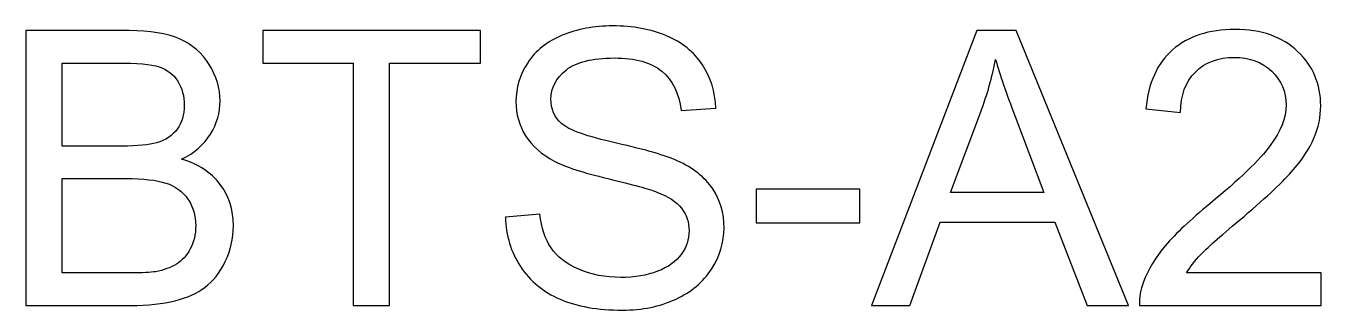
# Model space of a CAD drawing. Header units: centimetres. Extents: x -10.6 to 11.8, y -10.5 to 10.6.
# Drawn here: x -8.69 to -7.38, y -3.681 to -3.394 of the extents above; entities that cross this region are included whole.
import ezdxf

# ---------------------------------------------------------------- set-up
doc = ezdxf.new("R2010")
doc.units = ezdxf.units.CM
doc.header["$MEASUREMENT"] = 0
doc.layers.add('Livello 1', color=7, linetype='Continuous')

msp = doc.modelspace()

# ---------------------------------------------------------------- linework, layer by layer
at = {"layer": 'Livello 1', "color": 7}
for points, knots in [([(-8.68984, -3.67614), (-8.68984, -3.67614), (-8.68984, -3.39835), (-8.68984, -3.39835), (-8.68984, -3.39835), (-8.68984, -3.39835), (-8.58558, -3.39835), (-8.58558, -3.39835), (-8.58558, -3.39835), (-8.56436, -3.39835), (-8.54735, -3.4012), (-8.53455, -3.40676), (-8.53455, -3.40676), (-8.52168, -3.41239), (-8.51165, -3.42106), (-8.50441, -3.43276), (-8.50441, -3.43276), (-8.49717, -3.4444), (-8.49348, -3.45663), (-8.49348, -3.46943), (-8.49348, -3.46943), (-8.49348, -3.48127), (-8.49671, -3.49246), (-8.50318, -3.50294), (-8.50318, -3.50294), (-8.50958, -3.51341), (-8.51935, -3.52189), (-8.53235, -3.52835), (-8.53235, -3.52835), (-8.51553, -3.53327), (-8.50266, -3.54168), (-8.49361, -3.55351), (-8.49361, -3.55351), (-8.48455, -3.56541), (-8.48003, -3.57945), (-8.48003, -3.59562), (-8.48003, -3.59562), (-8.48003, -3.60862), (-8.48281, -3.62071), (-8.4883, -3.6319), (-8.4883, -3.6319), (-8.4938, -3.64309), (-8.50059, -3.65169), (-8.50868, -3.65777), (-8.50868, -3.65777), (-8.51676, -3.66385), (-8.52692, -3.66838), (-8.53908, -3.67148), (-8.53908, -3.67148), (-8.55123, -3.67459), (-8.56618, -3.67614), (-8.5839, -3.67614), (-8.5839, -3.67614), (-8.5839, -3.67614), (-8.68984, -3.67614), (-8.68984, -3.67614)], [0, 0, 0, 0, 0.0714286, 0.0714286, 0.0714286, 0.0714286, 0.1428571, 0.1428571, 0.1428571, 0.1428571, 0.2142857, 0.2142857, 0.2142857, 0.2142857, 0.2857143, 0.2857143, 0.2857143, 0.2857143, 0.3571429, 0.3571429, 0.3571429, 0.3571429, 0.4285714, 0.4285714, 0.4285714, 0.4285714, 0.5, 0.5, 0.5, 0.5, 0.5714286, 0.5714286, 0.5714286, 0.5714286, 0.6428571, 0.6428571, 0.6428571, 0.6428571, 0.7142857, 0.7142857, 0.7142857, 0.7142857, 0.7857143, 0.7857143, 0.7857143, 0.7857143, 0.8571429, 0.8571429, 0.8571429, 0.8571429, 0.9285714, 0.9285714, 0.9285714, 0.9285714, 1, 1, 1, 1]), ([(-8.35875, -3.67614), (-8.35875, -3.67614), (-8.35875, -3.43114), (-8.35875, -3.43114), (-8.35875, -3.43114), (-8.35875, -3.43114), (-8.45027, -3.43114), (-8.45027, -3.43114), (-8.45027, -3.43114), (-8.45027, -3.43114), (-8.45027, -3.39835), (-8.45027, -3.39835), (-8.45027, -3.39835), (-8.45027, -3.39835), (-8.23011, -3.39835), (-8.23011, -3.39835), (-8.23011, -3.39835), (-8.23011, -3.39835), (-8.23011, -3.43114), (-8.23011, -3.43114), (-8.23011, -3.43114), (-8.23011, -3.43114), (-8.32202, -3.43114), (-8.32202, -3.43114), (-8.32202, -3.43114), (-8.32202, -3.43114), (-8.32202, -3.67614), (-8.32202, -3.67614), (-8.32202, -3.67614), (-8.32202, -3.67614), (-8.35875, -3.67614), (-8.35875, -3.67614)], [0, 0, 0, 0, 0.125, 0.125, 0.125, 0.125, 0.25, 0.25, 0.25, 0.25, 0.375, 0.375, 0.375, 0.375, 0.5, 0.5, 0.5, 0.5, 0.625, 0.625, 0.625, 0.625, 0.75, 0.75, 0.75, 0.75, 0.875, 0.875, 0.875, 0.875, 1, 1, 1, 1]), ([(-8.20489, -3.58689), (-8.20489, -3.58689), (-8.17022, -3.58385), (-8.17022, -3.58385), (-8.17022, -3.58385), (-8.1686, -3.59775), (-8.16479, -3.60913), (-8.15877, -3.61806), (-8.15877, -3.61806), (-8.15276, -3.62699), (-8.14344, -3.63416), (-8.13083, -3.63966), (-8.13083, -3.63966), (-8.11822, -3.64516), (-8.10399, -3.64788), (-8.08821, -3.64788), (-8.08821, -3.64788), (-8.07418, -3.64788), (-8.06182, -3.64581), (-8.05109, -3.64167), (-8.05109, -3.64167), (-8.04035, -3.63746), (-8.03233, -3.63177), (-8.02709, -3.62453), (-8.02709, -3.62453), (-8.02185, -3.61722), (-8.0192, -3.60933), (-8.0192, -3.60073), (-8.0192, -3.60073), (-8.0192, -3.592), (-8.02172, -3.58443), (-8.02683, -3.5779), (-8.02683, -3.5779), (-8.03188, -3.57136), (-8.04022, -3.56593), (-8.0518, -3.56153), (-8.0518, -3.56153), (-8.0593, -3.55862), (-8.07573, -3.5541), (-8.10128, -3.54795), (-8.10128, -3.54795), (-8.12676, -3.54181), (-8.14467, -3.53605), (-8.15489, -3.53062), (-8.15489, -3.53062), (-8.16815, -3.5237), (-8.17805, -3.51503), (-8.18458, -3.50475), (-8.18458, -3.50475), (-8.19105, -3.49446), (-8.19428, -3.48295), (-8.19428, -3.47014), (-8.19428, -3.47014), (-8.19428, -3.45617), (-8.19034, -3.44305), (-8.18238, -3.43089), (-8.18238, -3.43089), (-8.17442, -3.41866), (-8.16278, -3.40941), (-8.14752, -3.40308), (-8.14752, -3.40308), (-8.13219, -3.3968), (-8.11525, -3.39363), (-8.09655, -3.39363), (-8.09655, -3.39363), (-8.07592, -3.39363), (-8.05781, -3.39693), (-8.04203, -3.40359), (-8.04203, -3.40359), (-8.02632, -3.41019), (-8.01422, -3.41996), (-8.00575, -3.43283), (-8.00575, -3.43283), (-7.99734, -3.4457), (-7.99275, -3.46031), (-7.9921, -3.47661), (-7.9921, -3.47661), (-7.9921, -3.47661), (-8.02735, -3.47926), (-8.02735, -3.47926), (-8.02735, -3.47926), (-8.02929, -3.46174), (-8.03569, -3.44841), (-8.04662, -3.43949), (-8.04662, -3.43949), (-8.05755, -3.4305), (-8.07366, -3.42604), (-8.095, -3.42604), (-8.095, -3.42604), (-8.11725, -3.42604), (-8.13342, -3.43011), (-8.14364, -3.43826), (-8.14364, -3.43826), (-8.15379, -3.44641), (-8.1589, -3.45624), (-8.1589, -3.46769), (-8.1589, -3.46769), (-8.1589, -3.47771), (-8.15528, -3.48593), (-8.1481, -3.49233), (-8.1481, -3.49233), (-8.14099, -3.4988), (-8.12255, -3.50539), (-8.09267, -3.51212), (-8.09267, -3.51212), (-8.06279, -3.51891), (-8.04229, -3.5248), (-8.03117, -3.52984), (-8.03117, -3.52984), (-8.015, -3.53734), (-8.00303, -3.54679), (-7.99533, -3.55817), (-7.99533, -3.55817), (-7.98764, -3.56962), (-7.98382, -3.58281), (-7.98382, -3.59769), (-7.98382, -3.59769), (-7.98382, -3.6125), (-7.98803, -3.6264), (-7.9965, -3.63947), (-7.9965, -3.63947), (-8.00497, -3.65253), (-8.01713, -3.66269), (-8.03298, -3.67), (-8.03298, -3.67), (-8.04882, -3.67724), (-8.06667, -3.68086), (-8.08646, -3.68086), (-8.08646, -3.68086), (-8.11162, -3.68086), (-8.13271, -3.67724), (-8.14965, -3.66987), (-8.14965, -3.66987), (-8.16666, -3.66256), (-8.17999, -3.65156), (-8.18969, -3.63682), (-8.18969, -3.63682), (-8.19933, -3.62213), (-8.20443, -3.60545), (-8.20489, -3.58689)], [0, 0, 0, 0, 0.0285714, 0.0285714, 0.0285714, 0.0285714, 0.0571429, 0.0571429, 0.0571429, 0.0571429, 0.0857143, 0.0857143, 0.0857143, 0.0857143, 0.1142857, 0.1142857, 0.1142857, 0.1142857, 0.1428571, 0.1428571, 0.1428571, 0.1428571, 0.1714286, 0.1714286, 0.1714286, 0.1714286, 0.2, 0.2, 0.2, 0.2, 0.2285714, 0.2285714, 0.2285714, 0.2285714, 0.2571429, 0.2571429, 0.2571429, 0.2571429, 0.2857143, 0.2857143, 0.2857143, 0.2857143, 0.3142857, 0.3142857, 0.3142857, 0.3142857, 0.3428571, 0.3428571, 0.3428571, 0.3428571, 0.3714286, 0.3714286, 0.3714286, 0.3714286, 0.4, 0.4, 0.4, 0.4, 0.4285714, 0.4285714, 0.4285714, 0.4285714, 0.4571429, 0.4571429, 0.4571429, 0.4571429, 0.4857143, 0.4857143, 0.4857143, 0.4857143, 0.5142857, 0.5142857, 0.5142857, 0.5142857, 0.5428571, 0.5428571, 0.5428571, 0.5428571, 0.5714286, 0.5714286, 0.5714286, 0.5714286, 0.6, 0.6, 0.6, 0.6, 0.6285714, 0.6285714, 0.6285714, 0.6285714, 0.6571429, 0.6571429, 0.6571429, 0.6571429, 0.6857143, 0.6857143, 0.6857143, 0.6857143, 0.7142857, 0.7142857, 0.7142857, 0.7142857, 0.7428571, 0.7428571, 0.7428571, 0.7428571, 0.7714286, 0.7714286, 0.7714286, 0.7714286, 0.8, 0.8, 0.8, 0.8, 0.8285714, 0.8285714, 0.8285714, 0.8285714, 0.8571429, 0.8571429, 0.8571429, 0.8571429, 0.8857143, 0.8857143, 0.8857143, 0.8857143, 0.9142857, 0.9142857, 0.9142857, 0.9142857, 0.9428571, 0.9428571, 0.9428571, 0.9428571, 0.9714286, 0.9714286, 0.9714286, 0.9714286, 1, 1, 1, 1]), ([(-7.83487, -3.67614), (-7.83487, -3.67614), (-7.72816, -3.39835), (-7.72816, -3.39835), (-7.72816, -3.39835), (-7.72816, -3.39835), (-7.68857, -3.39835), (-7.68857, -3.39835), (-7.68857, -3.39835), (-7.68857, -3.39835), (-7.57487, -3.67614), (-7.57487, -3.67614), (-7.57487, -3.67614), (-7.57487, -3.67614), (-7.61678, -3.67614), (-7.61678, -3.67614), (-7.61678, -3.67614), (-7.61678, -3.67614), (-7.64919, -3.592), (-7.64919, -3.592), (-7.64919, -3.592), (-7.64919, -3.592), (-7.76534, -3.592), (-7.76534, -3.592), (-7.76534, -3.592), (-7.76534, -3.592), (-7.79581, -3.67614), (-7.79581, -3.67614), (-7.79581, -3.67614), (-7.79581, -3.67614), (-7.83487, -3.67614), (-7.83487, -3.67614)], [0, 0, 0, 0, 0.125, 0.125, 0.125, 0.125, 0.25, 0.25, 0.25, 0.25, 0.375, 0.375, 0.375, 0.375, 0.5, 0.5, 0.5, 0.5, 0.625, 0.625, 0.625, 0.625, 0.75, 0.75, 0.75, 0.75, 0.875, 0.875, 0.875, 0.875, 1, 1, 1, 1]), ([(-7.38006, -3.64335), (-7.38006, -3.64335), (-7.38006, -3.67614), (-7.38006, -3.67614), (-7.38006, -3.67614), (-7.38006, -3.67614), (-7.56368, -3.67614), (-7.56368, -3.67614), (-7.56368, -3.67614), (-7.56394, -3.66793), (-7.56264, -3.66004), (-7.55973, -3.65247), (-7.55973, -3.65247), (-7.55508, -3.63992), (-7.54757, -3.62763), (-7.53729, -3.61547), (-7.53729, -3.61547), (-7.52694, -3.60338), (-7.51207, -3.58934), (-7.49266, -3.57343), (-7.49266, -3.57343), (-7.46246, -3.54866), (-7.44202, -3.52907), (-7.43142, -3.51458), (-7.43142, -3.51458), (-7.42081, -3.50015), (-7.4155, -3.48644), (-7.4155, -3.47357), (-7.4155, -3.47357), (-7.4155, -3.46006), (-7.42036, -3.44867), (-7.42999, -3.43936), (-7.42999, -3.43936), (-7.43969, -3.43011), (-7.45231, -3.42545), (-7.46783, -3.42545), (-7.46783, -3.42545), (-7.48426, -3.42545), (-7.49739, -3.43037), (-7.50722, -3.44026), (-7.50722, -3.44026), (-7.51711, -3.4501), (-7.52209, -3.46374), (-7.52222, -3.48114), (-7.52222, -3.48114), (-7.52222, -3.48114), (-7.55728, -3.47758), (-7.55728, -3.47758), (-7.55728, -3.47758), (-7.55488, -3.45139), (-7.54583, -3.43147), (-7.53018, -3.41776), (-7.53018, -3.41776), (-7.51452, -3.40405), (-7.49344, -3.39719), (-7.46705, -3.39719), (-7.46705, -3.39719), (-7.44041, -3.39719), (-7.41932, -3.40463), (-7.4038, -3.41937), (-7.4038, -3.41937), (-7.38821, -3.43418), (-7.38045, -3.45249), (-7.38045, -3.47435), (-7.38045, -3.47435), (-7.38045, -3.48547), (-7.38271, -3.4964), (-7.38731, -3.50714), (-7.38731, -3.50714), (-7.39183, -3.51788), (-7.3994, -3.52919), (-7.40994, -3.54103), (-7.40994, -3.54103), (-7.42048, -3.55293), (-7.43801, -3.56923), (-7.46252, -3.58993), (-7.46252, -3.58993), (-7.48296, -3.60713), (-7.49609, -3.61877), (-7.50191, -3.62492), (-7.50191, -3.62492), (-7.50773, -3.631), (-7.51252, -3.63714), (-7.51634, -3.64335), (-7.51634, -3.64335), (-7.51634, -3.64335), (-7.38006, -3.64335), (-7.38006, -3.64335)], [0, 0, 0, 0, 0.0454545, 0.0454545, 0.0454545, 0.0454545, 0.0909091, 0.0909091, 0.0909091, 0.0909091, 0.1363636, 0.1363636, 0.1363636, 0.1363636, 0.1818182, 0.1818182, 0.1818182, 0.1818182, 0.2272727, 0.2272727, 0.2272727, 0.2272727, 0.2727273, 0.2727273, 0.2727273, 0.2727273, 0.3181818, 0.3181818, 0.3181818, 0.3181818, 0.3636364, 0.3636364, 0.3636364, 0.3636364, 0.4090909, 0.4090909, 0.4090909, 0.4090909, 0.4545455, 0.4545455, 0.4545455, 0.4545455, 0.5, 0.5, 0.5, 0.5, 0.5454545, 0.5454545, 0.5454545, 0.5454545, 0.5909091, 0.5909091, 0.5909091, 0.5909091, 0.6363636, 0.6363636, 0.6363636, 0.6363636, 0.6818182, 0.6818182, 0.6818182, 0.6818182, 0.7272727, 0.7272727, 0.7272727, 0.7272727, 0.7727273, 0.7727273, 0.7727273, 0.7727273, 0.8181818, 0.8181818, 0.8181818, 0.8181818, 0.8636364, 0.8636364, 0.8636364, 0.8636364, 0.9090909, 0.9090909, 0.9090909, 0.9090909, 0.9545455, 0.9545455, 0.9545455, 0.9545455, 1, 1, 1, 1]), ([(-8.65304, -3.5151), (-8.65304, -3.5151), (-8.59295, -3.5151), (-8.59295, -3.5151), (-8.59295, -3.5151), (-8.57672, -3.5151), (-8.56501, -3.514), (-8.5579, -3.51186), (-8.5579, -3.51186), (-8.54858, -3.50908), (-8.54153, -3.50449), (-8.53681, -3.49802), (-8.53681, -3.49802), (-8.53209, -3.49155), (-8.5297, -3.48347), (-8.5297, -3.47377), (-8.5297, -3.47377), (-8.5297, -3.46458), (-8.5319, -3.45643), (-8.53629, -3.44945), (-8.53629, -3.44945), (-8.54076, -3.4424), (-8.5471, -3.43761), (-8.55524, -3.43503), (-8.55524, -3.43503), (-8.56346, -3.43244), (-8.57756, -3.43114), (-8.59754, -3.43114), (-8.59754, -3.43114), (-8.59754, -3.43114), (-8.65304, -3.43114), (-8.65304, -3.43114), (-8.65304, -3.43114), (-8.65304, -3.43114), (-8.65304, -3.5151), (-8.65304, -3.5151)], [0, 0, 0, 0, 0.1111111, 0.1111111, 0.1111111, 0.1111111, 0.2222222, 0.2222222, 0.2222222, 0.2222222, 0.3333333, 0.3333333, 0.3333333, 0.3333333, 0.4444444, 0.4444444, 0.4444444, 0.4444444, 0.5555556, 0.5555556, 0.5555556, 0.5555556, 0.6666667, 0.6666667, 0.6666667, 0.6666667, 0.7777778, 0.7777778, 0.7777778, 0.7777778, 0.8888889, 0.8888889, 0.8888889, 0.8888889, 1, 1, 1, 1]), ([(-7.75474, -3.56205), (-7.75474, -3.56205), (-7.6605, -3.56205), (-7.6605, -3.56205), (-7.6605, -3.56205), (-7.6605, -3.56205), (-7.68954, -3.48515), (-7.68954, -3.48515), (-7.68954, -3.48515), (-7.69834, -3.4618), (-7.70494, -3.44259), (-7.70921, -3.42752), (-7.70921, -3.42752), (-7.71276, -3.44537), (-7.71774, -3.46303), (-7.72421, -3.48062), (-7.72421, -3.48062), (-7.72421, -3.48062), (-7.75474, -3.56205), (-7.75474, -3.56205)], [0, 0, 0, 0, 0.2, 0.2, 0.2, 0.2, 0.4, 0.4, 0.4, 0.4, 0.6, 0.6, 0.6, 0.6, 0.8, 0.8, 0.8, 0.8, 1, 1, 1, 1]), ([(-8.65304, -3.64335), (-8.65304, -3.64335), (-8.5839, -3.64335), (-8.5839, -3.64335), (-8.5839, -3.64335), (-8.572, -3.64335), (-8.56365, -3.6429), (-8.55887, -3.64206), (-8.55887, -3.64206), (-8.55039, -3.6405), (-8.54334, -3.63798), (-8.53765, -3.63442), (-8.53765, -3.63442), (-8.53196, -3.63093), (-8.5273, -3.62576), (-8.52362, -3.61903), (-8.52362, -3.61903), (-8.52, -3.61224), (-8.51812, -3.60448), (-8.51812, -3.59562), (-8.51812, -3.59562), (-8.51812, -3.58527), (-8.52077, -3.57628), (-8.52608, -3.56858), (-8.52608, -3.56858), (-8.53138, -3.56095), (-8.53875, -3.55558), (-8.5482, -3.55248), (-8.5482, -3.55248), (-8.55757, -3.54944), (-8.57116, -3.54789), (-8.58881, -3.54789), (-8.58881, -3.54789), (-8.58881, -3.54789), (-8.65304, -3.54789), (-8.65304, -3.54789), (-8.65304, -3.54789), (-8.65304, -3.54789), (-8.65304, -3.64335), (-8.65304, -3.64335)], [0, 0, 0, 0, 0.1, 0.1, 0.1, 0.1, 0.2, 0.2, 0.2, 0.2, 0.3, 0.3, 0.3, 0.3, 0.4, 0.4, 0.4, 0.4, 0.5, 0.5, 0.5, 0.5, 0.6, 0.6, 0.6, 0.6, 0.7, 0.7, 0.7, 0.7, 0.8, 0.8, 0.8, 0.8, 0.9, 0.9, 0.9, 0.9, 1, 1, 1, 1]), ([(-7.95122, -3.59277), (-7.95122, -3.59277), (-7.95122, -3.55849), (-7.95122, -3.55849), (-7.95122, -3.55849), (-7.95122, -3.55849), (-7.84638, -3.55849), (-7.84638, -3.55849), (-7.84638, -3.55849), (-7.84638, -3.55849), (-7.84638, -3.59277), (-7.84638, -3.59277), (-7.84638, -3.59277), (-7.84638, -3.59277), (-7.95122, -3.59277), (-7.95122, -3.59277)], [0, 0, 0, 0, 0.25, 0.25, 0.25, 0.25, 0.5, 0.5, 0.5, 0.5, 0.75, 0.75, 0.75, 0.75, 1, 1, 1, 1])]:
    msp.add_open_spline(points, degree=3, knots=knots, dxfattribs=at)
at = {"layer": 'Livello 1', "color": 250, "lineweight": 9}
for points, knots in [([(-8.68984, -3.67614), (-8.68984, -3.67614), (-8.68984, -3.39835), (-8.68984, -3.39835), (-8.68984, -3.39835), (-8.68984, -3.39835), (-8.58558, -3.39835), (-8.58558, -3.39835), (-8.58558, -3.39835), (-8.56436, -3.39835), (-8.54735, -3.4012), (-8.53455, -3.40676), (-8.53455, -3.40676), (-8.52168, -3.41239), (-8.51165, -3.42106), (-8.50441, -3.43276), (-8.50441, -3.43276), (-8.49717, -3.4444), (-8.49348, -3.45663), (-8.49348, -3.46943), (-8.49348, -3.46943), (-8.49348, -3.48127), (-8.49671, -3.49246), (-8.50318, -3.50294), (-8.50318, -3.50294), (-8.50958, -3.51341), (-8.51935, -3.52189), (-8.53235, -3.52835), (-8.53235, -3.52835), (-8.51553, -3.53327), (-8.50266, -3.54168), (-8.49361, -3.55351), (-8.49361, -3.55351), (-8.48455, -3.56541), (-8.48003, -3.57945), (-8.48003, -3.59562), (-8.48003, -3.59562), (-8.48003, -3.60862), (-8.48281, -3.62071), (-8.4883, -3.6319), (-8.4883, -3.6319), (-8.4938, -3.64309), (-8.50059, -3.65169), (-8.50868, -3.65777), (-8.50868, -3.65777), (-8.51676, -3.66385), (-8.52692, -3.66838), (-8.53908, -3.67148), (-8.53908, -3.67148), (-8.55123, -3.67459), (-8.56618, -3.67614), (-8.5839, -3.67614), (-8.5839, -3.67614), (-8.5839, -3.67614), (-8.68984, -3.67614), (-8.68984, -3.67614)], [0, 0, 0, 0, 0.0714286, 0.0714286, 0.0714286, 0.0714286, 0.1428571, 0.1428571, 0.1428571, 0.1428571, 0.2142857, 0.2142857, 0.2142857, 0.2142857, 0.2857143, 0.2857143, 0.2857143, 0.2857143, 0.3571429, 0.3571429, 0.3571429, 0.3571429, 0.4285714, 0.4285714, 0.4285714, 0.4285714, 0.5, 0.5, 0.5, 0.5, 0.5714286, 0.5714286, 0.5714286, 0.5714286, 0.6428571, 0.6428571, 0.6428571, 0.6428571, 0.7142857, 0.7142857, 0.7142857, 0.7142857, 0.7857143, 0.7857143, 0.7857143, 0.7857143, 0.8571429, 0.8571429, 0.8571429, 0.8571429, 0.9285714, 0.9285714, 0.9285714, 0.9285714, 1, 1, 1, 1]), ([(-8.68984, -3.67614), (-8.68984, -3.67614), (-8.68984, -3.39835), (-8.68984, -3.39835), (-8.68984, -3.39835), (-8.68984, -3.39835), (-8.58558, -3.39835), (-8.58558, -3.39835), (-8.58558, -3.39835), (-8.56436, -3.39835), (-8.54735, -3.4012), (-8.53455, -3.40676), (-8.53455, -3.40676), (-8.52168, -3.41239), (-8.51165, -3.42106), (-8.50441, -3.43276), (-8.50441, -3.43276), (-8.49717, -3.4444), (-8.49348, -3.45663), (-8.49348, -3.46943), (-8.49348, -3.46943), (-8.49348, -3.48127), (-8.49671, -3.49246), (-8.50318, -3.50294), (-8.50318, -3.50294), (-8.50958, -3.51341), (-8.51935, -3.52189), (-8.53235, -3.52835), (-8.53235, -3.52835), (-8.51553, -3.53327), (-8.50266, -3.54168), (-8.49361, -3.55351), (-8.49361, -3.55351), (-8.48455, -3.56541), (-8.48003, -3.57945), (-8.48003, -3.59562), (-8.48003, -3.59562), (-8.48003, -3.60862), (-8.48281, -3.62071), (-8.4883, -3.6319), (-8.4883, -3.6319), (-8.4938, -3.64309), (-8.50059, -3.65169), (-8.50868, -3.65777), (-8.50868, -3.65777), (-8.51676, -3.66385), (-8.52692, -3.66838), (-8.53908, -3.67148), (-8.53908, -3.67148), (-8.55123, -3.67459), (-8.56618, -3.67614), (-8.5839, -3.67614), (-8.5839, -3.67614), (-8.5839, -3.67614), (-8.68984, -3.67614), (-8.68984, -3.67614)], [0, 0, 0, 0, 0.0714286, 0.0714286, 0.0714286, 0.0714286, 0.1428571, 0.1428571, 0.1428571, 0.1428571, 0.2142857, 0.2142857, 0.2142857, 0.2142857, 0.2857143, 0.2857143, 0.2857143, 0.2857143, 0.3571429, 0.3571429, 0.3571429, 0.3571429, 0.4285714, 0.4285714, 0.4285714, 0.4285714, 0.5, 0.5, 0.5, 0.5, 0.5714286, 0.5714286, 0.5714286, 0.5714286, 0.6428571, 0.6428571, 0.6428571, 0.6428571, 0.7142857, 0.7142857, 0.7142857, 0.7142857, 0.7857143, 0.7857143, 0.7857143, 0.7857143, 0.8571429, 0.8571429, 0.8571429, 0.8571429, 0.9285714, 0.9285714, 0.9285714, 0.9285714, 1, 1, 1, 1]), ([(-8.35875, -3.67614), (-8.35875, -3.67614), (-8.35875, -3.43114), (-8.35875, -3.43114), (-8.35875, -3.43114), (-8.35875, -3.43114), (-8.45027, -3.43114), (-8.45027, -3.43114), (-8.45027, -3.43114), (-8.45027, -3.43114), (-8.45027, -3.39835), (-8.45027, -3.39835), (-8.45027, -3.39835), (-8.45027, -3.39835), (-8.23011, -3.39835), (-8.23011, -3.39835), (-8.23011, -3.39835), (-8.23011, -3.39835), (-8.23011, -3.43114), (-8.23011, -3.43114), (-8.23011, -3.43114), (-8.23011, -3.43114), (-8.32202, -3.43114), (-8.32202, -3.43114), (-8.32202, -3.43114), (-8.32202, -3.43114), (-8.32202, -3.67614), (-8.32202, -3.67614), (-8.32202, -3.67614), (-8.32202, -3.67614), (-8.35875, -3.67614), (-8.35875, -3.67614)], [0, 0, 0, 0, 0.125, 0.125, 0.125, 0.125, 0.25, 0.25, 0.25, 0.25, 0.375, 0.375, 0.375, 0.375, 0.5, 0.5, 0.5, 0.5, 0.625, 0.625, 0.625, 0.625, 0.75, 0.75, 0.75, 0.75, 0.875, 0.875, 0.875, 0.875, 1, 1, 1, 1]), ([(-8.35875, -3.67614), (-8.35875, -3.67614), (-8.35875, -3.43114), (-8.35875, -3.43114), (-8.35875, -3.43114), (-8.35875, -3.43114), (-8.45027, -3.43114), (-8.45027, -3.43114), (-8.45027, -3.43114), (-8.45027, -3.43114), (-8.45027, -3.39835), (-8.45027, -3.39835), (-8.45027, -3.39835), (-8.45027, -3.39835), (-8.23011, -3.39835), (-8.23011, -3.39835), (-8.23011, -3.39835), (-8.23011, -3.39835), (-8.23011, -3.43114), (-8.23011, -3.43114), (-8.23011, -3.43114), (-8.23011, -3.43114), (-8.32202, -3.43114), (-8.32202, -3.43114), (-8.32202, -3.43114), (-8.32202, -3.43114), (-8.32202, -3.67614), (-8.32202, -3.67614), (-8.32202, -3.67614), (-8.32202, -3.67614), (-8.35875, -3.67614), (-8.35875, -3.67614)], [0, 0, 0, 0, 0.125, 0.125, 0.125, 0.125, 0.25, 0.25, 0.25, 0.25, 0.375, 0.375, 0.375, 0.375, 0.5, 0.5, 0.5, 0.5, 0.625, 0.625, 0.625, 0.625, 0.75, 0.75, 0.75, 0.75, 0.875, 0.875, 0.875, 0.875, 1, 1, 1, 1]), ([(-8.20489, -3.58689), (-8.20489, -3.58689), (-8.17022, -3.58385), (-8.17022, -3.58385), (-8.17022, -3.58385), (-8.1686, -3.59775), (-8.16479, -3.60913), (-8.15877, -3.61806), (-8.15877, -3.61806), (-8.15276, -3.62699), (-8.14344, -3.63416), (-8.13083, -3.63966), (-8.13083, -3.63966), (-8.11822, -3.64516), (-8.10399, -3.64788), (-8.08821, -3.64788), (-8.08821, -3.64788), (-8.07418, -3.64788), (-8.06182, -3.64581), (-8.05109, -3.64167), (-8.05109, -3.64167), (-8.04035, -3.63746), (-8.03233, -3.63177), (-8.02709, -3.62453), (-8.02709, -3.62453), (-8.02185, -3.61722), (-8.0192, -3.60933), (-8.0192, -3.60073), (-8.0192, -3.60073), (-8.0192, -3.592), (-8.02172, -3.58443), (-8.02683, -3.5779), (-8.02683, -3.5779), (-8.03188, -3.57136), (-8.04022, -3.56593), (-8.0518, -3.56153), (-8.0518, -3.56153), (-8.0593, -3.55862), (-8.07573, -3.5541), (-8.10128, -3.54795), (-8.10128, -3.54795), (-8.12676, -3.54181), (-8.14467, -3.53605), (-8.15489, -3.53062), (-8.15489, -3.53062), (-8.16815, -3.5237), (-8.17805, -3.51503), (-8.18458, -3.50475), (-8.18458, -3.50475), (-8.19105, -3.49446), (-8.19428, -3.48295), (-8.19428, -3.47014), (-8.19428, -3.47014), (-8.19428, -3.45617), (-8.19034, -3.44305), (-8.18238, -3.43089), (-8.18238, -3.43089), (-8.17442, -3.41866), (-8.16278, -3.40941), (-8.14752, -3.40308), (-8.14752, -3.40308), (-8.13219, -3.3968), (-8.11525, -3.39363), (-8.09655, -3.39363), (-8.09655, -3.39363), (-8.07592, -3.39363), (-8.05781, -3.39693), (-8.04203, -3.40359), (-8.04203, -3.40359), (-8.02632, -3.41019), (-8.01422, -3.41996), (-8.00575, -3.43283), (-8.00575, -3.43283), (-7.99734, -3.4457), (-7.99275, -3.46031), (-7.9921, -3.47661), (-7.9921, -3.47661), (-7.9921, -3.47661), (-8.02735, -3.47926), (-8.02735, -3.47926), (-8.02735, -3.47926), (-8.02929, -3.46174), (-8.03569, -3.44841), (-8.04662, -3.43949), (-8.04662, -3.43949), (-8.05755, -3.4305), (-8.07366, -3.42604), (-8.095, -3.42604), (-8.095, -3.42604), (-8.11725, -3.42604), (-8.13342, -3.43011), (-8.14364, -3.43826), (-8.14364, -3.43826), (-8.15379, -3.44641), (-8.1589, -3.45624), (-8.1589, -3.46769), (-8.1589, -3.46769), (-8.1589, -3.47771), (-8.15528, -3.48593), (-8.1481, -3.49233), (-8.1481, -3.49233), (-8.14099, -3.4988), (-8.12255, -3.50539), (-8.09267, -3.51212), (-8.09267, -3.51212), (-8.06279, -3.51891), (-8.04229, -3.5248), (-8.03117, -3.52984), (-8.03117, -3.52984), (-8.015, -3.53734), (-8.00303, -3.54679), (-7.99533, -3.55817), (-7.99533, -3.55817), (-7.98764, -3.56962), (-7.98382, -3.58281), (-7.98382, -3.59769), (-7.98382, -3.59769), (-7.98382, -3.6125), (-7.98803, -3.6264), (-7.9965, -3.63947), (-7.9965, -3.63947), (-8.00497, -3.65253), (-8.01713, -3.66269), (-8.03298, -3.67), (-8.03298, -3.67), (-8.04882, -3.67724), (-8.06667, -3.68086), (-8.08646, -3.68086), (-8.08646, -3.68086), (-8.11162, -3.68086), (-8.13271, -3.67724), (-8.14965, -3.66987), (-8.14965, -3.66987), (-8.16666, -3.66256), (-8.17999, -3.65156), (-8.18969, -3.63682), (-8.18969, -3.63682), (-8.19933, -3.62213), (-8.20443, -3.60545), (-8.20489, -3.58689)], [0, 0, 0, 0, 0.0285714, 0.0285714, 0.0285714, 0.0285714, 0.0571429, 0.0571429, 0.0571429, 0.0571429, 0.0857143, 0.0857143, 0.0857143, 0.0857143, 0.1142857, 0.1142857, 0.1142857, 0.1142857, 0.1428571, 0.1428571, 0.1428571, 0.1428571, 0.1714286, 0.1714286, 0.1714286, 0.1714286, 0.2, 0.2, 0.2, 0.2, 0.2285714, 0.2285714, 0.2285714, 0.2285714, 0.2571429, 0.2571429, 0.2571429, 0.2571429, 0.2857143, 0.2857143, 0.2857143, 0.2857143, 0.3142857, 0.3142857, 0.3142857, 0.3142857, 0.3428571, 0.3428571, 0.3428571, 0.3428571, 0.3714286, 0.3714286, 0.3714286, 0.3714286, 0.4, 0.4, 0.4, 0.4, 0.4285714, 0.4285714, 0.4285714, 0.4285714, 0.4571429, 0.4571429, 0.4571429, 0.4571429, 0.4857143, 0.4857143, 0.4857143, 0.4857143, 0.5142857, 0.5142857, 0.5142857, 0.5142857, 0.5428571, 0.5428571, 0.5428571, 0.5428571, 0.5714286, 0.5714286, 0.5714286, 0.5714286, 0.6, 0.6, 0.6, 0.6, 0.6285714, 0.6285714, 0.6285714, 0.6285714, 0.6571429, 0.6571429, 0.6571429, 0.6571429, 0.6857143, 0.6857143, 0.6857143, 0.6857143, 0.7142857, 0.7142857, 0.7142857, 0.7142857, 0.7428571, 0.7428571, 0.7428571, 0.7428571, 0.7714286, 0.7714286, 0.7714286, 0.7714286, 0.8, 0.8, 0.8, 0.8, 0.8285714, 0.8285714, 0.8285714, 0.8285714, 0.8571429, 0.8571429, 0.8571429, 0.8571429, 0.8857143, 0.8857143, 0.8857143, 0.8857143, 0.9142857, 0.9142857, 0.9142857, 0.9142857, 0.9428571, 0.9428571, 0.9428571, 0.9428571, 0.9714286, 0.9714286, 0.9714286, 0.9714286, 1, 1, 1, 1]), ([(-8.20489, -3.58689), (-8.20489, -3.58689), (-8.17022, -3.58385), (-8.17022, -3.58385), (-8.17022, -3.58385), (-8.1686, -3.59775), (-8.16479, -3.60913), (-8.15877, -3.61806), (-8.15877, -3.61806), (-8.15276, -3.62699), (-8.14344, -3.63416), (-8.13083, -3.63966), (-8.13083, -3.63966), (-8.11822, -3.64516), (-8.10399, -3.64788), (-8.08821, -3.64788), (-8.08821, -3.64788), (-8.07418, -3.64788), (-8.06182, -3.64581), (-8.05109, -3.64167), (-8.05109, -3.64167), (-8.04035, -3.63746), (-8.03233, -3.63177), (-8.02709, -3.62453), (-8.02709, -3.62453), (-8.02185, -3.61722), (-8.0192, -3.60933), (-8.0192, -3.60073), (-8.0192, -3.60073), (-8.0192, -3.592), (-8.02172, -3.58443), (-8.02683, -3.5779), (-8.02683, -3.5779), (-8.03188, -3.57136), (-8.04022, -3.56593), (-8.0518, -3.56153), (-8.0518, -3.56153), (-8.0593, -3.55862), (-8.07573, -3.5541), (-8.10128, -3.54795), (-8.10128, -3.54795), (-8.12676, -3.54181), (-8.14467, -3.53605), (-8.15489, -3.53062), (-8.15489, -3.53062), (-8.16815, -3.5237), (-8.17805, -3.51503), (-8.18458, -3.50475), (-8.18458, -3.50475), (-8.19105, -3.49446), (-8.19428, -3.48295), (-8.19428, -3.47014), (-8.19428, -3.47014), (-8.19428, -3.45617), (-8.19034, -3.44305), (-8.18238, -3.43089), (-8.18238, -3.43089), (-8.17442, -3.41866), (-8.16278, -3.40941), (-8.14752, -3.40308), (-8.14752, -3.40308), (-8.13219, -3.3968), (-8.11525, -3.39363), (-8.09655, -3.39363), (-8.09655, -3.39363), (-8.07592, -3.39363), (-8.05781, -3.39693), (-8.04203, -3.40359), (-8.04203, -3.40359), (-8.02632, -3.41019), (-8.01422, -3.41996), (-8.00575, -3.43283), (-8.00575, -3.43283), (-7.99734, -3.4457), (-7.99275, -3.46031), (-7.9921, -3.47661), (-7.9921, -3.47661), (-7.9921, -3.47661), (-8.02735, -3.47926), (-8.02735, -3.47926), (-8.02735, -3.47926), (-8.02929, -3.46174), (-8.03569, -3.44841), (-8.04662, -3.43949), (-8.04662, -3.43949), (-8.05755, -3.4305), (-8.07366, -3.42604), (-8.095, -3.42604), (-8.095, -3.42604), (-8.11725, -3.42604), (-8.13342, -3.43011), (-8.14364, -3.43826), (-8.14364, -3.43826), (-8.15379, -3.44641), (-8.1589, -3.45624), (-8.1589, -3.46769), (-8.1589, -3.46769), (-8.1589, -3.47771), (-8.15528, -3.48593), (-8.1481, -3.49233), (-8.1481, -3.49233), (-8.14099, -3.4988), (-8.12255, -3.50539), (-8.09267, -3.51212), (-8.09267, -3.51212), (-8.06279, -3.51891), (-8.04229, -3.5248), (-8.03117, -3.52984), (-8.03117, -3.52984), (-8.015, -3.53734), (-8.00303, -3.54679), (-7.99533, -3.55817), (-7.99533, -3.55817), (-7.98764, -3.56962), (-7.98382, -3.58281), (-7.98382, -3.59769), (-7.98382, -3.59769), (-7.98382, -3.6125), (-7.98803, -3.6264), (-7.9965, -3.63947), (-7.9965, -3.63947), (-8.00497, -3.65253), (-8.01713, -3.66269), (-8.03298, -3.67), (-8.03298, -3.67), (-8.04882, -3.67724), (-8.06667, -3.68086), (-8.08646, -3.68086), (-8.08646, -3.68086), (-8.11162, -3.68086), (-8.13271, -3.67724), (-8.14965, -3.66987), (-8.14965, -3.66987), (-8.16666, -3.66256), (-8.17999, -3.65156), (-8.18969, -3.63682), (-8.18969, -3.63682), (-8.19933, -3.62213), (-8.20443, -3.60545), (-8.20489, -3.58689)], [0, 0, 0, 0, 0.0285714, 0.0285714, 0.0285714, 0.0285714, 0.0571429, 0.0571429, 0.0571429, 0.0571429, 0.0857143, 0.0857143, 0.0857143, 0.0857143, 0.1142857, 0.1142857, 0.1142857, 0.1142857, 0.1428571, 0.1428571, 0.1428571, 0.1428571, 0.1714286, 0.1714286, 0.1714286, 0.1714286, 0.2, 0.2, 0.2, 0.2, 0.2285714, 0.2285714, 0.2285714, 0.2285714, 0.2571429, 0.2571429, 0.2571429, 0.2571429, 0.2857143, 0.2857143, 0.2857143, 0.2857143, 0.3142857, 0.3142857, 0.3142857, 0.3142857, 0.3428571, 0.3428571, 0.3428571, 0.3428571, 0.3714286, 0.3714286, 0.3714286, 0.3714286, 0.4, 0.4, 0.4, 0.4, 0.4285714, 0.4285714, 0.4285714, 0.4285714, 0.4571429, 0.4571429, 0.4571429, 0.4571429, 0.4857143, 0.4857143, 0.4857143, 0.4857143, 0.5142857, 0.5142857, 0.5142857, 0.5142857, 0.5428571, 0.5428571, 0.5428571, 0.5428571, 0.5714286, 0.5714286, 0.5714286, 0.5714286, 0.6, 0.6, 0.6, 0.6, 0.6285714, 0.6285714, 0.6285714, 0.6285714, 0.6571429, 0.6571429, 0.6571429, 0.6571429, 0.6857143, 0.6857143, 0.6857143, 0.6857143, 0.7142857, 0.7142857, 0.7142857, 0.7142857, 0.7428571, 0.7428571, 0.7428571, 0.7428571, 0.7714286, 0.7714286, 0.7714286, 0.7714286, 0.8, 0.8, 0.8, 0.8, 0.8285714, 0.8285714, 0.8285714, 0.8285714, 0.8571429, 0.8571429, 0.8571429, 0.8571429, 0.8857143, 0.8857143, 0.8857143, 0.8857143, 0.9142857, 0.9142857, 0.9142857, 0.9142857, 0.9428571, 0.9428571, 0.9428571, 0.9428571, 0.9714286, 0.9714286, 0.9714286, 0.9714286, 1, 1, 1, 1]), ([(-7.83487, -3.67614), (-7.83487, -3.67614), (-7.72816, -3.39835), (-7.72816, -3.39835), (-7.72816, -3.39835), (-7.72816, -3.39835), (-7.68857, -3.39835), (-7.68857, -3.39835), (-7.68857, -3.39835), (-7.68857, -3.39835), (-7.57487, -3.67614), (-7.57487, -3.67614), (-7.57487, -3.67614), (-7.57487, -3.67614), (-7.61678, -3.67614), (-7.61678, -3.67614), (-7.61678, -3.67614), (-7.61678, -3.67614), (-7.64919, -3.592), (-7.64919, -3.592), (-7.64919, -3.592), (-7.64919, -3.592), (-7.76534, -3.592), (-7.76534, -3.592), (-7.76534, -3.592), (-7.76534, -3.592), (-7.79581, -3.67614), (-7.79581, -3.67614), (-7.79581, -3.67614), (-7.79581, -3.67614), (-7.83487, -3.67614), (-7.83487, -3.67614)], [0, 0, 0, 0, 0.125, 0.125, 0.125, 0.125, 0.25, 0.25, 0.25, 0.25, 0.375, 0.375, 0.375, 0.375, 0.5, 0.5, 0.5, 0.5, 0.625, 0.625, 0.625, 0.625, 0.75, 0.75, 0.75, 0.75, 0.875, 0.875, 0.875, 0.875, 1, 1, 1, 1]), ([(-7.83487, -3.67614), (-7.83487, -3.67614), (-7.72816, -3.39835), (-7.72816, -3.39835), (-7.72816, -3.39835), (-7.72816, -3.39835), (-7.68857, -3.39835), (-7.68857, -3.39835), (-7.68857, -3.39835), (-7.68857, -3.39835), (-7.57487, -3.67614), (-7.57487, -3.67614), (-7.57487, -3.67614), (-7.57487, -3.67614), (-7.61678, -3.67614), (-7.61678, -3.67614), (-7.61678, -3.67614), (-7.61678, -3.67614), (-7.64919, -3.592), (-7.64919, -3.592), (-7.64919, -3.592), (-7.64919, -3.592), (-7.76534, -3.592), (-7.76534, -3.592), (-7.76534, -3.592), (-7.76534, -3.592), (-7.79581, -3.67614), (-7.79581, -3.67614), (-7.79581, -3.67614), (-7.79581, -3.67614), (-7.83487, -3.67614), (-7.83487, -3.67614)], [0, 0, 0, 0, 0.125, 0.125, 0.125, 0.125, 0.25, 0.25, 0.25, 0.25, 0.375, 0.375, 0.375, 0.375, 0.5, 0.5, 0.5, 0.5, 0.625, 0.625, 0.625, 0.625, 0.75, 0.75, 0.75, 0.75, 0.875, 0.875, 0.875, 0.875, 1, 1, 1, 1]), ([(-7.38006, -3.64335), (-7.38006, -3.64335), (-7.38006, -3.67614), (-7.38006, -3.67614), (-7.38006, -3.67614), (-7.38006, -3.67614), (-7.56368, -3.67614), (-7.56368, -3.67614), (-7.56368, -3.67614), (-7.56394, -3.66793), (-7.56264, -3.66004), (-7.55973, -3.65247), (-7.55973, -3.65247), (-7.55508, -3.63992), (-7.54757, -3.62763), (-7.53729, -3.61547), (-7.53729, -3.61547), (-7.52694, -3.60338), (-7.51207, -3.58934), (-7.49266, -3.57343), (-7.49266, -3.57343), (-7.46246, -3.54866), (-7.44202, -3.52907), (-7.43142, -3.51458), (-7.43142, -3.51458), (-7.42081, -3.50015), (-7.4155, -3.48644), (-7.4155, -3.47357), (-7.4155, -3.47357), (-7.4155, -3.46006), (-7.42036, -3.44867), (-7.42999, -3.43936), (-7.42999, -3.43936), (-7.43969, -3.43011), (-7.45231, -3.42545), (-7.46783, -3.42545), (-7.46783, -3.42545), (-7.48426, -3.42545), (-7.49739, -3.43037), (-7.50722, -3.44026), (-7.50722, -3.44026), (-7.51711, -3.4501), (-7.52209, -3.46374), (-7.52222, -3.48114), (-7.52222, -3.48114), (-7.52222, -3.48114), (-7.55728, -3.47758), (-7.55728, -3.47758), (-7.55728, -3.47758), (-7.55488, -3.45139), (-7.54583, -3.43147), (-7.53018, -3.41776), (-7.53018, -3.41776), (-7.51452, -3.40405), (-7.49344, -3.39719), (-7.46705, -3.39719), (-7.46705, -3.39719), (-7.44041, -3.39719), (-7.41932, -3.40463), (-7.4038, -3.41937), (-7.4038, -3.41937), (-7.38821, -3.43418), (-7.38045, -3.45249), (-7.38045, -3.47435), (-7.38045, -3.47435), (-7.38045, -3.48547), (-7.38271, -3.4964), (-7.38731, -3.50714), (-7.38731, -3.50714), (-7.39183, -3.51788), (-7.3994, -3.52919), (-7.40994, -3.54103), (-7.40994, -3.54103), (-7.42048, -3.55293), (-7.43801, -3.56923), (-7.46252, -3.58993), (-7.46252, -3.58993), (-7.48296, -3.60713), (-7.49609, -3.61877), (-7.50191, -3.62492), (-7.50191, -3.62492), (-7.50773, -3.631), (-7.51252, -3.63714), (-7.51634, -3.64335), (-7.51634, -3.64335), (-7.51634, -3.64335), (-7.38006, -3.64335), (-7.38006, -3.64335)], [0, 0, 0, 0, 0.0454545, 0.0454545, 0.0454545, 0.0454545, 0.0909091, 0.0909091, 0.0909091, 0.0909091, 0.1363636, 0.1363636, 0.1363636, 0.1363636, 0.1818182, 0.1818182, 0.1818182, 0.1818182, 0.2272727, 0.2272727, 0.2272727, 0.2272727, 0.2727273, 0.2727273, 0.2727273, 0.2727273, 0.3181818, 0.3181818, 0.3181818, 0.3181818, 0.3636364, 0.3636364, 0.3636364, 0.3636364, 0.4090909, 0.4090909, 0.4090909, 0.4090909, 0.4545455, 0.4545455, 0.4545455, 0.4545455, 0.5, 0.5, 0.5, 0.5, 0.5454545, 0.5454545, 0.5454545, 0.5454545, 0.5909091, 0.5909091, 0.5909091, 0.5909091, 0.6363636, 0.6363636, 0.6363636, 0.6363636, 0.6818182, 0.6818182, 0.6818182, 0.6818182, 0.7272727, 0.7272727, 0.7272727, 0.7272727, 0.7727273, 0.7727273, 0.7727273, 0.7727273, 0.8181818, 0.8181818, 0.8181818, 0.8181818, 0.8636364, 0.8636364, 0.8636364, 0.8636364, 0.9090909, 0.9090909, 0.9090909, 0.9090909, 0.9545455, 0.9545455, 0.9545455, 0.9545455, 1, 1, 1, 1]), ([(-7.38006, -3.64335), (-7.38006, -3.64335), (-7.38006, -3.67614), (-7.38006, -3.67614), (-7.38006, -3.67614), (-7.38006, -3.67614), (-7.56368, -3.67614), (-7.56368, -3.67614), (-7.56368, -3.67614), (-7.56394, -3.66793), (-7.56264, -3.66004), (-7.55973, -3.65247), (-7.55973, -3.65247), (-7.55508, -3.63992), (-7.54757, -3.62763), (-7.53729, -3.61547), (-7.53729, -3.61547), (-7.52694, -3.60338), (-7.51207, -3.58934), (-7.49266, -3.57343), (-7.49266, -3.57343), (-7.46246, -3.54866), (-7.44202, -3.52907), (-7.43142, -3.51458), (-7.43142, -3.51458), (-7.42081, -3.50015), (-7.4155, -3.48644), (-7.4155, -3.47357), (-7.4155, -3.47357), (-7.4155, -3.46006), (-7.42036, -3.44867), (-7.42999, -3.43936), (-7.42999, -3.43936), (-7.43969, -3.43011), (-7.45231, -3.42545), (-7.46783, -3.42545), (-7.46783, -3.42545), (-7.48426, -3.42545), (-7.49739, -3.43037), (-7.50722, -3.44026), (-7.50722, -3.44026), (-7.51711, -3.4501), (-7.52209, -3.46374), (-7.52222, -3.48114), (-7.52222, -3.48114), (-7.52222, -3.48114), (-7.55728, -3.47758), (-7.55728, -3.47758), (-7.55728, -3.47758), (-7.55488, -3.45139), (-7.54583, -3.43147), (-7.53018, -3.41776), (-7.53018, -3.41776), (-7.51452, -3.40405), (-7.49344, -3.39719), (-7.46705, -3.39719), (-7.46705, -3.39719), (-7.44041, -3.39719), (-7.41932, -3.40463), (-7.4038, -3.41937), (-7.4038, -3.41937), (-7.38821, -3.43418), (-7.38045, -3.45249), (-7.38045, -3.47435), (-7.38045, -3.47435), (-7.38045, -3.48547), (-7.38271, -3.4964), (-7.38731, -3.50714), (-7.38731, -3.50714), (-7.39183, -3.51788), (-7.3994, -3.52919), (-7.40994, -3.54103), (-7.40994, -3.54103), (-7.42048, -3.55293), (-7.43801, -3.56923), (-7.46252, -3.58993), (-7.46252, -3.58993), (-7.48296, -3.60713), (-7.49609, -3.61877), (-7.50191, -3.62492), (-7.50191, -3.62492), (-7.50773, -3.631), (-7.51252, -3.63714), (-7.51634, -3.64335), (-7.51634, -3.64335), (-7.51634, -3.64335), (-7.38006, -3.64335), (-7.38006, -3.64335)], [0, 0, 0, 0, 0.0454545, 0.0454545, 0.0454545, 0.0454545, 0.0909091, 0.0909091, 0.0909091, 0.0909091, 0.1363636, 0.1363636, 0.1363636, 0.1363636, 0.1818182, 0.1818182, 0.1818182, 0.1818182, 0.2272727, 0.2272727, 0.2272727, 0.2272727, 0.2727273, 0.2727273, 0.2727273, 0.2727273, 0.3181818, 0.3181818, 0.3181818, 0.3181818, 0.3636364, 0.3636364, 0.3636364, 0.3636364, 0.4090909, 0.4090909, 0.4090909, 0.4090909, 0.4545455, 0.4545455, 0.4545455, 0.4545455, 0.5, 0.5, 0.5, 0.5, 0.5454545, 0.5454545, 0.5454545, 0.5454545, 0.5909091, 0.5909091, 0.5909091, 0.5909091, 0.6363636, 0.6363636, 0.6363636, 0.6363636, 0.6818182, 0.6818182, 0.6818182, 0.6818182, 0.7272727, 0.7272727, 0.7272727, 0.7272727, 0.7727273, 0.7727273, 0.7727273, 0.7727273, 0.8181818, 0.8181818, 0.8181818, 0.8181818, 0.8636364, 0.8636364, 0.8636364, 0.8636364, 0.9090909, 0.9090909, 0.9090909, 0.9090909, 0.9545455, 0.9545455, 0.9545455, 0.9545455, 1, 1, 1, 1]), ([(-8.65304, -3.5151), (-8.65304, -3.5151), (-8.59295, -3.5151), (-8.59295, -3.5151), (-8.59295, -3.5151), (-8.57672, -3.5151), (-8.56501, -3.514), (-8.5579, -3.51186), (-8.5579, -3.51186), (-8.54858, -3.50908), (-8.54153, -3.50449), (-8.53681, -3.49802), (-8.53681, -3.49802), (-8.53209, -3.49155), (-8.5297, -3.48347), (-8.5297, -3.47377), (-8.5297, -3.47377), (-8.5297, -3.46458), (-8.5319, -3.45643), (-8.53629, -3.44945), (-8.53629, -3.44945), (-8.54076, -3.4424), (-8.5471, -3.43761), (-8.55524, -3.43503), (-8.55524, -3.43503), (-8.56346, -3.43244), (-8.57756, -3.43114), (-8.59754, -3.43114), (-8.59754, -3.43114), (-8.59754, -3.43114), (-8.65304, -3.43114), (-8.65304, -3.43114), (-8.65304, -3.43114), (-8.65304, -3.43114), (-8.65304, -3.5151), (-8.65304, -3.5151)], [0, 0, 0, 0, 0.1111111, 0.1111111, 0.1111111, 0.1111111, 0.2222222, 0.2222222, 0.2222222, 0.2222222, 0.3333333, 0.3333333, 0.3333333, 0.3333333, 0.4444444, 0.4444444, 0.4444444, 0.4444444, 0.5555556, 0.5555556, 0.5555556, 0.5555556, 0.6666667, 0.6666667, 0.6666667, 0.6666667, 0.7777778, 0.7777778, 0.7777778, 0.7777778, 0.8888889, 0.8888889, 0.8888889, 0.8888889, 1, 1, 1, 1]), ([(-8.65304, -3.5151), (-8.65304, -3.5151), (-8.59295, -3.5151), (-8.59295, -3.5151), (-8.59295, -3.5151), (-8.57672, -3.5151), (-8.56501, -3.514), (-8.5579, -3.51186), (-8.5579, -3.51186), (-8.54858, -3.50908), (-8.54153, -3.50449), (-8.53681, -3.49802), (-8.53681, -3.49802), (-8.53209, -3.49155), (-8.5297, -3.48347), (-8.5297, -3.47377), (-8.5297, -3.47377), (-8.5297, -3.46458), (-8.5319, -3.45643), (-8.53629, -3.44945), (-8.53629, -3.44945), (-8.54076, -3.4424), (-8.5471, -3.43761), (-8.55524, -3.43503), (-8.55524, -3.43503), (-8.56346, -3.43244), (-8.57756, -3.43114), (-8.59754, -3.43114), (-8.59754, -3.43114), (-8.59754, -3.43114), (-8.65304, -3.43114), (-8.65304, -3.43114), (-8.65304, -3.43114), (-8.65304, -3.43114), (-8.65304, -3.5151), (-8.65304, -3.5151)], [0, 0, 0, 0, 0.1111111, 0.1111111, 0.1111111, 0.1111111, 0.2222222, 0.2222222, 0.2222222, 0.2222222, 0.3333333, 0.3333333, 0.3333333, 0.3333333, 0.4444444, 0.4444444, 0.4444444, 0.4444444, 0.5555556, 0.5555556, 0.5555556, 0.5555556, 0.6666667, 0.6666667, 0.6666667, 0.6666667, 0.7777778, 0.7777778, 0.7777778, 0.7777778, 0.8888889, 0.8888889, 0.8888889, 0.8888889, 1, 1, 1, 1]), ([(-7.75474, -3.56205), (-7.75474, -3.56205), (-7.6605, -3.56205), (-7.6605, -3.56205), (-7.6605, -3.56205), (-7.6605, -3.56205), (-7.68954, -3.48515), (-7.68954, -3.48515), (-7.68954, -3.48515), (-7.69834, -3.4618), (-7.70494, -3.44259), (-7.70921, -3.42752), (-7.70921, -3.42752), (-7.71276, -3.44537), (-7.71774, -3.46303), (-7.72421, -3.48062), (-7.72421, -3.48062), (-7.72421, -3.48062), (-7.75474, -3.56205), (-7.75474, -3.56205)], [0, 0, 0, 0, 0.2, 0.2, 0.2, 0.2, 0.4, 0.4, 0.4, 0.4, 0.6, 0.6, 0.6, 0.6, 0.8, 0.8, 0.8, 0.8, 1, 1, 1, 1]), ([(-7.75474, -3.56205), (-7.75474, -3.56205), (-7.6605, -3.56205), (-7.6605, -3.56205), (-7.6605, -3.56205), (-7.6605, -3.56205), (-7.68954, -3.48515), (-7.68954, -3.48515), (-7.68954, -3.48515), (-7.69834, -3.4618), (-7.70494, -3.44259), (-7.70921, -3.42752), (-7.70921, -3.42752), (-7.71276, -3.44537), (-7.71774, -3.46303), (-7.72421, -3.48062), (-7.72421, -3.48062), (-7.72421, -3.48062), (-7.75474, -3.56205), (-7.75474, -3.56205)], [0, 0, 0, 0, 0.2, 0.2, 0.2, 0.2, 0.4, 0.4, 0.4, 0.4, 0.6, 0.6, 0.6, 0.6, 0.8, 0.8, 0.8, 0.8, 1, 1, 1, 1]), ([(-8.65304, -3.64335), (-8.65304, -3.64335), (-8.5839, -3.64335), (-8.5839, -3.64335), (-8.5839, -3.64335), (-8.572, -3.64335), (-8.56365, -3.6429), (-8.55887, -3.64206), (-8.55887, -3.64206), (-8.55039, -3.6405), (-8.54334, -3.63798), (-8.53765, -3.63442), (-8.53765, -3.63442), (-8.53196, -3.63093), (-8.5273, -3.62576), (-8.52362, -3.61903), (-8.52362, -3.61903), (-8.52, -3.61224), (-8.51812, -3.60448), (-8.51812, -3.59562), (-8.51812, -3.59562), (-8.51812, -3.58527), (-8.52077, -3.57628), (-8.52608, -3.56858), (-8.52608, -3.56858), (-8.53138, -3.56095), (-8.53875, -3.55558), (-8.5482, -3.55248), (-8.5482, -3.55248), (-8.55757, -3.54944), (-8.57116, -3.54789), (-8.58881, -3.54789), (-8.58881, -3.54789), (-8.58881, -3.54789), (-8.65304, -3.54789), (-8.65304, -3.54789), (-8.65304, -3.54789), (-8.65304, -3.54789), (-8.65304, -3.64335), (-8.65304, -3.64335)], [0, 0, 0, 0, 0.1, 0.1, 0.1, 0.1, 0.2, 0.2, 0.2, 0.2, 0.3, 0.3, 0.3, 0.3, 0.4, 0.4, 0.4, 0.4, 0.5, 0.5, 0.5, 0.5, 0.6, 0.6, 0.6, 0.6, 0.7, 0.7, 0.7, 0.7, 0.8, 0.8, 0.8, 0.8, 0.9, 0.9, 0.9, 0.9, 1, 1, 1, 1]), ([(-8.65304, -3.64335), (-8.65304, -3.64335), (-8.5839, -3.64335), (-8.5839, -3.64335), (-8.5839, -3.64335), (-8.572, -3.64335), (-8.56365, -3.6429), (-8.55887, -3.64206), (-8.55887, -3.64206), (-8.55039, -3.6405), (-8.54334, -3.63798), (-8.53765, -3.63442), (-8.53765, -3.63442), (-8.53196, -3.63093), (-8.5273, -3.62576), (-8.52362, -3.61903), (-8.52362, -3.61903), (-8.52, -3.61224), (-8.51812, -3.60448), (-8.51812, -3.59562), (-8.51812, -3.59562), (-8.51812, -3.58527), (-8.52077, -3.57628), (-8.52608, -3.56858), (-8.52608, -3.56858), (-8.53138, -3.56095), (-8.53875, -3.55558), (-8.5482, -3.55248), (-8.5482, -3.55248), (-8.55757, -3.54944), (-8.57116, -3.54789), (-8.58881, -3.54789), (-8.58881, -3.54789), (-8.58881, -3.54789), (-8.65304, -3.54789), (-8.65304, -3.54789), (-8.65304, -3.54789), (-8.65304, -3.54789), (-8.65304, -3.64335), (-8.65304, -3.64335)], [0, 0, 0, 0, 0.1, 0.1, 0.1, 0.1, 0.2, 0.2, 0.2, 0.2, 0.3, 0.3, 0.3, 0.3, 0.4, 0.4, 0.4, 0.4, 0.5, 0.5, 0.5, 0.5, 0.6, 0.6, 0.6, 0.6, 0.7, 0.7, 0.7, 0.7, 0.8, 0.8, 0.8, 0.8, 0.9, 0.9, 0.9, 0.9, 1, 1, 1, 1]), ([(-7.95122, -3.59277), (-7.95122, -3.59277), (-7.95122, -3.55849), (-7.95122, -3.55849), (-7.95122, -3.55849), (-7.95122, -3.55849), (-7.84638, -3.55849), (-7.84638, -3.55849), (-7.84638, -3.55849), (-7.84638, -3.55849), (-7.84638, -3.59277), (-7.84638, -3.59277), (-7.84638, -3.59277), (-7.84638, -3.59277), (-7.95122, -3.59277), (-7.95122, -3.59277)], [0, 0, 0, 0, 0.25, 0.25, 0.25, 0.25, 0.5, 0.5, 0.5, 0.5, 0.75, 0.75, 0.75, 0.75, 1, 1, 1, 1]), ([(-7.95122, -3.59277), (-7.95122, -3.59277), (-7.95122, -3.55849), (-7.95122, -3.55849), (-7.95122, -3.55849), (-7.95122, -3.55849), (-7.84638, -3.55849), (-7.84638, -3.55849), (-7.84638, -3.55849), (-7.84638, -3.55849), (-7.84638, -3.59277), (-7.84638, -3.59277), (-7.84638, -3.59277), (-7.84638, -3.59277), (-7.95122, -3.59277), (-7.95122, -3.59277)], [0, 0, 0, 0, 0.25, 0.25, 0.25, 0.25, 0.5, 0.5, 0.5, 0.5, 0.75, 0.75, 0.75, 0.75, 1, 1, 1, 1])]:
    msp.add_open_spline(points, degree=3, knots=knots, dxfattribs=at)

doc.saveas('drawing.dxf')
